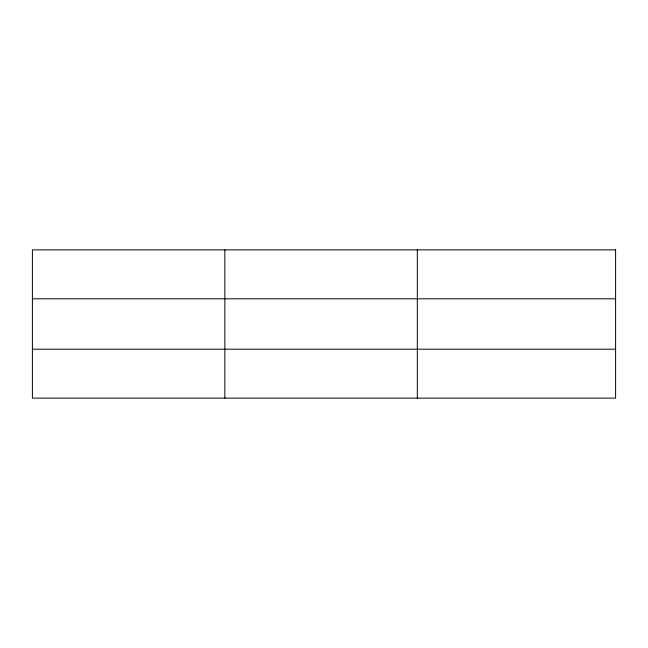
<?xml version="1.0" encoding="UTF-8"?>
<svg xmlns="http://www.w3.org/2000/svg" width="648" height="648" viewBox="0 0 648 648"><rect width="100%" height="100%" fill="white"/><g stroke="black" fill="none" stroke-linecap="round" stroke-linejoin="round"><path stroke-width="0.97" d="M224.856 398.123L224.856 249.877M417.312 398.123L417.312 249.877M32.4 298.801L615.6 298.801M32.4 349.199L615.6 349.199M615.6 249.877L615.6 398.123L32.4 398.123L32.4 249.877L615.6 249.877"/></g></svg>
